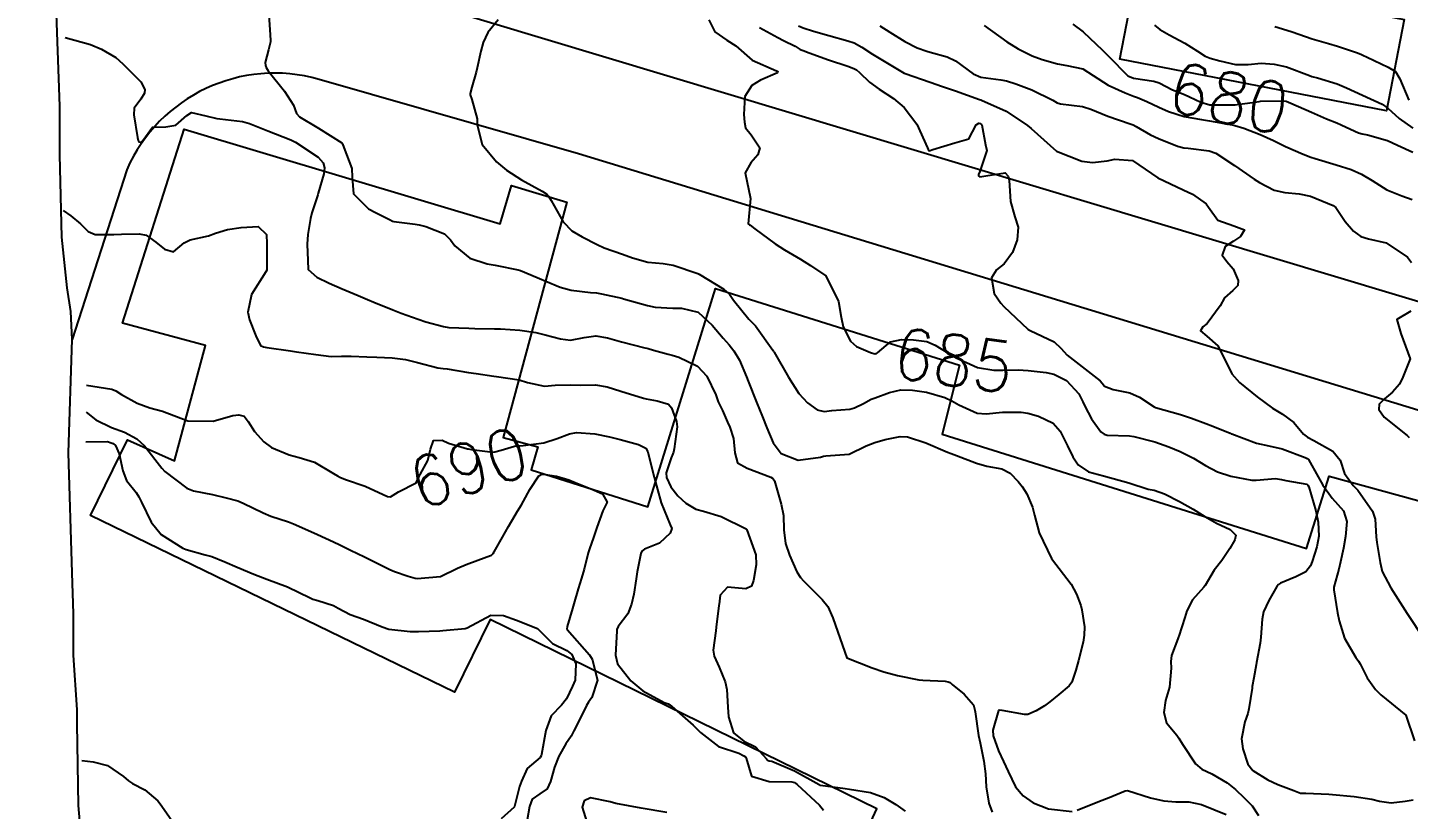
# Model space of a CAD drawing. Header units: metres. Extents: x 292545 to 299085, y 7450245 to 7463078.
# Drawn here: x 295916.7 to 296025.2, y 7456581.9 to 7456643.4 of the extents above; entities that cross this region are included whole.
import ezdxf
from ezdxf.enums import TextEntityAlignment as Align

# ---------------------------------------------------------------- set-up
doc = ezdxf.new("R2010")
doc.units = ezdxf.units.M
for name, color, linetype in [('Area', 45, 'Continuous'), ('Cotas', 45, 'Continuous'), ('Curvas de Nivel 1m', 11, 'Continuous'), ('Curvas de Nivel 5m', 15, 'Continuous'), ('Edificações', 30, 'Continuous'), ('Vias Primárias', 230, 'Continuous')]:
    doc.layers.add(name, color=color, linetype=linetype)
doc.styles.add('Style-STANDARD', font='STANDARD.shx')

msp = doc.modelspace()

# ---------------------------------------------------------------- linework, layer by layer
at = {"layer": 'Area'}
msp.add_polyline3d([(295920.83, 7456581.04, 694.19), (295920.74, 7456582.26, 694.2), (295920.64, 7456588.66, 692.51), (295920.64, 7456589.77, 692.48), (295920.35, 7456594.07, 692.42), (295920.34, 7456597.32, 692.4), (295920.24, 7456600.53, 692.34), (295919.94, 7456609.96, 692.14), (295920.23, 7456618.87, 689.71), (295920.13, 7456621.07, 689.46), (295919.84, 7456622.94, 689.3), (295919.43, 7456626.92, 690.48), (295919.26, 7456633.38, 688.5), (295919.27, 7456637.22, 688.24), (295918.84, 7456648.84, 687.78)], dxfattribs=at)
at = {"layer": 'Curvas de Nivel 1m', "flags": 128}
for points, elevation in [([(295935.7, 7456644.4), (295935.83, 7456642.4), (295935.82, 7456642.26), (295935.67, 7456641.64), (295935.41, 7456640.65), (295935.42, 7456640.4), (295935.49, 7456640.24), (295935.65, 7456639.99), (295936.91, 7456638.39), (295937.62, 7456637.29), (295937.86, 7456636.62), (295938.11, 7456636.37), (295939.6, 7456635.49), (295941.42, 7456634.33), (295941.49, 7456634.24), (295941.58, 7456633.95), (295942.2, 7456632.32), (295942.25, 7456631.63), (295942.34, 7456630.32), (295943.52, 7456629.14), (295944.07, 7456628.86), (295945.23, 7456628.28), (295945.41, 7456628.18), (295945.51, 7456628.15), (295947.18, 7456627.93), (295947.51, 7456627.87), (295948.02, 7456627.74), (295949.5, 7456627.18), (295949.96, 7456626.7), (295950.32, 7456626.23), (295951.48, 7456625.25), (295952.86, 7456624.81), (295953.47, 7456624.71), (295955.29, 7456624.35), (295955.46, 7456624.3), (295955.78, 7456624.17), (295956.97, 7456623.66), (295957.46, 7456623.46), (295958.59, 7456622.99), (295959.45, 7456622.74), (295960.98, 7456622.57), (295961.45, 7456622.53), (295961.82, 7456622.47), (295963.44, 7456622.11), (295963.57, 7456622.07), (295965.44, 7456621.54), (295966.05, 7456621.42), (295967.43, 7456621.33), (295968.12, 7456621.33), (295969.43, 7456621.01), (295970.54, 7456619.99), (295971.4, 7456618.98), (295971.87, 7456618.45), (295972.24, 7456617.97), (295972.67, 7456617.24), (295973.22, 7456615.95), (295973.37, 7456615.59), (295974.02, 7456613.94), (295974.48, 7456612.79), (295974.82, 7456611.94), (295975.31, 7456610.75), (295975.94, 7456609.92), (295977.29, 7456609.39), (295979.03, 7456609.63), (295979.29, 7456609.7), (295979.45, 7456609.72), (295981.29, 7456609.86), (295982.64, 7456610.51), (295983.31, 7456610.78), (295984.12, 7456611.02), (295985.31, 7456611.26), (295985.89, 7456611.23), (295987.31, 7456610.76), (295989.03, 7456610.03), (295989.3, 7456609.92), (295989.72, 7456609.76), (295991.29, 7456609.15), (295992.1, 7456608.91), (295993.28, 7456608.72), (295993.95, 7456608.38), (295994.57, 7456607.7), (295994.88, 7456607.31), (295995.26, 7456606.74), (295995.71, 7456605.69), (295995.86, 7456605.07), (295996.22, 7456603.68), (295997.2, 7456601.67), (295998.73, 7456599.65), (295999.16, 7456598.85), (295999.49, 7456597.98), (295999.58, 7456597.64), (295999.78, 7456596.28), (295999.77, 7456595.64), (295999.68, 7456595.08), (295999.31, 7456593.65), (295999.1, 7456592.89), (295998.8, 7456591.94), (295998.59, 7456591.65), (295997.77, 7456590.97), (295997.07, 7456590.41), (295996.65, 7456590.09), (295995.99, 7456589.68), (295995.34, 7456589.4), (295995.06, 7456589.41), (295993.32, 7456589.72), (295993.09, 7456589.75), (295993.06, 7456589.75), (295993.05, 7456589.74), (295993.04, 7456589.72), (295992.59, 7456588.17), (295992.62, 7456587.72), (295993.02, 7456586.56), (295993.43, 7456585.72), (295993.79, 7456584.92), (295994.36, 7456583.71), (295994.98, 7456583), (295995.76, 7456582.47), (295996.97, 7456581.99), (295998.82, 7456581.79)], 687), ([(295953.7, 7456643.99), (295952.9, 7456642.99), (295952.54, 7456642.2), (295952.34, 7456641.54), (295952.05, 7456640.21), (295951.99, 7456639.87), (295951.64, 7456638.71), (295951.52, 7456638.21), (295951.52, 7456638.1), (295951.63, 7456637.74), (295952.05, 7456636.21), (295952.06, 7456635.75), (295952.46, 7456634.2), (295953.57, 7456632.83), (295954.37, 7456632.18), (295955.55, 7456631.42), (295957.16, 7456630.52), (295957.54, 7456630.29), (295957.68, 7456630.14), (295957.88, 7456629.79), (295958.83, 7456628.13), (295959.51, 7456627.42), (295960.32, 7456626.93), (295961.5, 7456626.33), (295962.05, 7456626.08), (295963.49, 7456625.57), (295964.27, 7456625.28), (295965.48, 7456624.94), (295966.67, 7456624.84), (295967.47, 7456624.72), (295969.4, 7456624.06), (295969.46, 7456624.03), (295969.52, 7456624), (295971.45, 7456622.83), (295971.9, 7456622.43), (295972.2, 7456621.97), (295973.42, 7456620.48), (295973.94, 7456619.94), (295975.3, 7456618.03), (295975.36, 7456617.93), (295975.39, 7456617.87), (295976.53, 7456615.92), (295977.35, 7456614.62), (295978.01, 7456613.9), (295978.79, 7456613.34), (295979.34, 7456613.2), (295979.93, 7456613.28), (295981.34, 7456613.39), (295981.71, 7456613.49), (295982.41, 7456613.85), (295983.02, 7456614.17), (295983.35, 7456614.3), (295984.47, 7456614.7), (295985.36, 7456614.91), (295986.26, 7456614.9), (295987.36, 7456614.73), (295988.81, 7456614.31), (295989.35, 7456614.06), (295989.91, 7456613.75), (295991.34, 7456613.09), (295992.05, 7456613.02), (295993.34, 7456613.17), (295994.8, 7456613.16), (295995.34, 7456613.07), (295996.17, 7456612.84), (295997.33, 7456612.29), (295997.87, 7456611.66), (295998.45, 7456610.52), (295998.87, 7456609.65), (295999.29, 7456609.02), (296000.11, 7456608.47), (296001.28, 7456608.16), (296003.27, 7456607.6), (296004.8, 7456607.11), (296005.26, 7456607.02), (296006.08, 7456606.75), (296007.25, 7456606.15), (296008.32, 7456605.54), (296009.24, 7456604.96), (296010.17, 7456604.45), (296011.23, 7456603.94), (296011.67, 7456603.5), (296011.6, 7456603.12), (296011.21, 7456602.45), (296010.57, 7456601.51), (296009.97, 7456600.74), (296009.27, 7456599.53), (296009.17, 7456599.4), (296008.28, 7456598.42), (296007.83, 7456597.54), (296007.67, 7456597.02), (296007.2, 7456595.55), (296007.18, 7456595.5), (296007.13, 7456595.36), (296006.62, 7456594.04), (296006.58, 7456593.56), (296006.59, 7456593.05), (296006.46, 7456591.56), (296006.14, 7456590.49), (296006.01, 7456589.57), (296006.23, 7456588.75), (296007.04, 7456587.78), (296007.21, 7456587.55), (296007.5, 7456587.07), (296008.52, 7456585.53), (296009.01, 7456585.11), (296009.79, 7456584.73), (296010.99, 7456584.03), (296011.65, 7456583.5), (296012.34, 7456582.86), (296012.97, 7456582.23), (296013.47, 7456581.47)], 686), ([(296005.3, 7456643.57), (296005.7, 7456643.23), (296006.43, 7456642.82), (296007.68, 7456642.15), (296008.67, 7456641.54), (296009.28, 7456641.14), (296009.67, 7456640.98), (296010.41, 7456640.77), (296011.66, 7456640.48), (296012.66, 7456640.49), (296013.66, 7456640.58), (296014.7, 7456640.5), (296015.66, 7456640.29), (296017.47, 7456639.62), (296017.65, 7456639.55), (296018.1, 7456639.43), (296019.65, 7456638.96), (296020.38, 7456638.66), (296021.63, 7456638.07), (296023.18, 7456637.36), (296023.62, 7456637.04), (296024.51, 7456636.25), (296025.6, 7456635.48)], 679), ([(295919.68, 7456642.59), (295921.67, 7456642.04), (295922.54, 7456641.68), (295923.66, 7456641.03), (295924.22, 7456640.53), (295925.64, 7456639.11), (295925.94, 7456638.52), (295925.93, 7456638.22), (295925.63, 7456637.77), (295925.11, 7456637.04), (295925.08, 7456636.53), (295925.36, 7456634.75), (295925.41, 7456634.52), (295925.47, 7456634.41), (295925.58, 7456634.38), (295925.69, 7456634.41), (295925.78, 7456634.52), (295926.55, 7456635.56), (295927.6, 7456635.59), (295928.37, 7456635.72), (295929.26, 7456636.48), (295929.62, 7456636.72), (295930.75, 7456636.46), (295931.61, 7456636.24), (295931.85, 7456636.21), (295933.61, 7456636.01), (295934.17, 7456635.85), (295935.6, 7456635.27), (295937.41, 7456634.55), (295937.58, 7456634.48), (295937.78, 7456634.38), (295939.57, 7456633.19), (295939.96, 7456632.75), (295940.06, 7456632.35), (295940.01, 7456631.9), (295939.57, 7456630.36), (295939.53, 7456630.23), (295939.06, 7456628.82), (295938.96, 7456628.37), (295938.75, 7456627.11), (295938.71, 7456626.37), (295938.76, 7456625.08), (295938.78, 7456624.37), (295939.46, 7456623.76), (295940.42, 7456623.31), (295941.45, 7456622.86), (295942.72, 7456622.32), (295943.44, 7456622.02), (295943.93, 7456621.81), (295945.43, 7456621.2), (295946.1, 7456620.95), (295947.42, 7456620.47), (295948.02, 7456620.25), (295949.42, 7456619.88), (295949.83, 7456619.82), (295951.42, 7456619.76), (295951.88, 7456619.74), (295953.42, 7456619.72), (295953.89, 7456619.71), (295955.41, 7456619.61), (295956.67, 7456619.42), (295957.4, 7456619.25), (295958.6, 7456618.92), (295959.4, 7456618.83), (295960.48, 7456619.03), (295961.4, 7456619.16), (295962.31, 7456619), (295963.4, 7456618.69), (295965.23, 7456618.22), (295965.39, 7456618.18), (295965.5, 7456618.16), (295965.93, 7456618.04), (295967.08, 7456617.71), (295967.39, 7456617.63), (295967.91, 7456617.49), (295969.38, 7456616.78), (295970.12, 7456615.99), (295970.81, 7456614.53), (295971.01, 7456613.98), (295971.34, 7456613.28), (295971.74, 7456612.38), (295971.91, 7456611.97), (295972.2, 7456611.08), (295972.31, 7456609.96), (295972.51, 7456609.19), (295973.28, 7456608.75), (295975.14, 7456608.06), (295975.27, 7456607.98), (295975.33, 7456607.93), (295975.43, 7456607.76), (295975.94, 7456605.92), (295976.13, 7456605.03), (295976.15, 7456603.92), (295976.28, 7456602.85), (295976.6, 7456601.92), (295977.19, 7456600.61), (295977.46, 7456600.18), (295977.7, 7456599.9), (295979.16, 7456598.43), (295979.62, 7456597.88), (295980.02, 7456597), (295980.41, 7456595.87), (295981.1, 7456593.86), (295983.1, 7456593.06), (295984.03, 7456592.76), (295985.09, 7456592.47), (295986.76, 7456592.12), (295987.09, 7456592.09), (295988.85, 7456592.01), (295989.08, 7456591.98), (295989.22, 7456591.91), (295989.38, 7456591.77), (295990.32, 7456591), (295991.07, 7456590.17), (295991.18, 7456589.74), (295991.2, 7456589.6), (295991.47, 7456587.74), (295991.58, 7456587.18), (295991.88, 7456585.73), (295992, 7456584.73), (295992.05, 7456583.73), (295992.27, 7456582.43), (295992.54, 7456581.72)], 688), ([(295974.25, 7456643.4), (295975.69, 7456642.61), (295976.14, 7456642.38), (295977.04, 7456641.91), (295977.44, 7456641.67), (295977.67, 7456641.57), (295978.16, 7456641.4), (295979.66, 7456640.86), (295981.18, 7456640.35), (295981.66, 7456640.16), (295981.86, 7456640.06), (295982.11, 7456639.85), (295982.88, 7456639.08), (295983.64, 7456638.53), (295984.79, 7456637.82), (295985.62, 7456637.11), (295986.6, 7456635.8), (295987.44, 7456633.93), (295987.5, 7456633.79), (295987.58, 7456633.7), (295987.87, 7456633.79), (295989.59, 7456634.32), (295990.69, 7456634.65), (295991.28, 7456635.74), (295991.48, 7456635.87), (295991.6, 7456635.84), (295991.71, 7456635.74), (295992.02, 7456634.16), (295992.1, 7456633.73), (295991.57, 7456632.06), (295991.45, 7456631.85), (295991.46, 7456631.74), (295991.56, 7456631.66), (295992.03, 7456631.73), (295993.56, 7456631.98), (295993.79, 7456631.71), (295993.88, 7456631.37), (295993.98, 7456629.71), (295994.31, 7456628.5), (295994.58, 7456627.7), (295994.49, 7456626.71), (295994.14, 7456625.71), (295993.47, 7456624.82), (295992.86, 7456624.34), (295992.47, 7456623.73), (295992.7, 7456622.48), (295993.21, 7456621.72), (295993.44, 7456621.47), (295995.34, 7456619.69), (295995.38, 7456619.66), (295995.41, 7456619.64), (295995.51, 7456619.59), (295997.4, 7456618.69), (295997.94, 7456618.2), (295998.42, 7456617.65), (295999.38, 7456616.9), (296001.02, 7456615.63), (296001.17, 7456615.44), (296001.36, 7456615.21), (296002.04, 7456614.93), (296003.35, 7456614.67), (296004.1, 7456614.34), (296005.27, 7456613.57), (296005.32, 7456613.55), (296005.34, 7456613.54), (296005.37, 7456613.54), (296007.34, 7456612.99), (296008.2, 7456612.68), (296009.33, 7456612.26), (296009.87, 7456612.07), (296011.24, 7456611.5), (296011.32, 7456611.47), (296011.37, 7456611.45), (296013.31, 7456610.73), (296014.26, 7456610.52), (296015.31, 7456610.29), (296017.14, 7456609.59), (296017.29, 7456609.51), (296017.39, 7456609.43), (296017.52, 7456609.2), (296018.51, 7456607.42), (296019.26, 7456606.41), (296020.15, 7456605.4), (296020.4, 7456604.56), (296020.29, 7456603.4), (296020.14, 7456602.47), (296019.9, 7456601.4), (296019.77, 7456600.83), (296019.38, 7456599.41), (296019.37, 7456599.21), (296019.68, 7456597.4), (296019.79, 7456596.76), (296020.22, 7456595.4), (296021.11, 7456593.88), (296021.31, 7456593.59), (296021.44, 7456593.38), (296022, 7456592.29), (296022.65, 7456591.37), (296023.08, 7456590.96), (296025.05, 7456589.34), (296025.73, 7456587.33)], 684), ([(295977.31, 7456643.51), (295977.69, 7456643.35), (295978.49, 7456643.09), (295979.69, 7456642.75), (295981.2, 7456642.34), (295981.68, 7456642.18), (295982.28, 7456641.85), (295983.13, 7456641.3), (295983.66, 7456640.98), (295985.62, 7456639.81), (295985.65, 7456639.79), (295985.69, 7456639.78), (295987.65, 7456639.08), (295988.62, 7456638.75), (295989.64, 7456638.42), (295991.53, 7456637.74), (295991.63, 7456637.7), (295991.7, 7456637.67), (295993.62, 7456636.82), (295995.3, 7456635.69), (295995.6, 7456635.44), (295997.58, 7456633.67), (295999.57, 7456632.88), (296000.41, 7456632.79), (296001.57, 7456632.9), (296002.16, 7456633.03), (296003.57, 7456632.93), (296005.55, 7456631.57), (296007.54, 7456630.64), (296008.28, 7456630.28), (296009.35, 7456629.53), (296009.53, 7456629.28), (296010.26, 7456628.26), (296011.52, 7456627.8), (296012.37, 7456627.49), (296012.04, 7456626.96), (296011.5, 7456626.61), (296010.83, 7456626.18), (296010.6, 7456625.51), (296010.96, 7456624.99), (296011.47, 7456624.42), (296011.86, 7456623.5), (296011.84, 7456623.12), (296011.45, 7456622.71), (296010.8, 7456622.15), (296010.44, 7456621.51), (296009.42, 7456620.12), (296009.08, 7456619.87), (296008.89, 7456619.54), (296009.41, 7456619.13), (296010.26, 7456618.38), (296010.7, 7456617.51), (296011.37, 7456616.17), (296011.96, 7456615.49), (296013.35, 7456614.36), (296014.56, 7456613.47), (296015.34, 7456613.01), (296016.24, 7456612.35), (296017, 7456611.43), (296017.32, 7456611.19), (296017.8, 7456610.94), (296019.3, 7456610.09), (296019.88, 7456609.4), (296020.23, 7456608.35), (296020.89, 7456607.39), (296021.27, 7456607.02), (296022.43, 7456605.37), (296022.62, 7456604.75), (296022.71, 7456603.37), (296022.77, 7456602.92), (296023.01, 7456601.36), (296023.19, 7456600.64), (296023.87, 7456599.35), (296025.15, 7456597.34), (296026.49, 7456595.32)], 683), ([(295983.7, 7456643.52), (295984.5, 7456643.01), (295985.68, 7456642.28), (295986.65, 7456641.8), (295987.41, 7456641.52), (295987.67, 7456641.45), (295988.99, 7456641.09), (295989.66, 7456640.76), (295991.05, 7456639.75), (295991.65, 7456639.49), (295993.2, 7456639.27), (295993.65, 7456639.19), (295994.38, 7456638.96), (295995.64, 7456638.49), (295997.29, 7456637.67), (295997.63, 7456637.48), (295997.91, 7456637.38), (295999.63, 7456637.18), (296000.28, 7456636.98), (296001.61, 7456636.42), (296003.38, 7456635.82), (296003.6, 7456635.74), (296003.85, 7456635.6), (296004.97, 7456634.96), (296005.59, 7456634.66), (296007.09, 7456634.06), (296007.59, 7456633.93), (296007.94, 7456633.9), (296009.58, 7456633.71), (296010.1, 7456633.51), (296011.57, 7456632.55), (296013.13, 7456631.48), (296013.55, 7456631.2), (296014.69, 7456630.61), (296015.54, 7456630.42), (296016.65, 7456630.33), (296017.54, 7456630.13), (296019.34, 7456629.41), (296019.53, 7456629.25), (296020.27, 7456628.15), (296020.93, 7456627.39), (296021.51, 7456626.97), (296022.11, 7456626.77), (296023.5, 7456626.46), (296025.16, 7456625.34), (296025.48, 7456624.93)], 682), ([(295991.9, 7456643.54), (295993.68, 7456642.25), (295994.57, 7456641.7), (295995.67, 7456641.16), (295996.47, 7456640.87), (295997.66, 7456640.54), (295998.4, 7456640.4), (295999.66, 7456640.13), (296000.48, 7456639.63), (296001.65, 7456638.85), (296002.99, 7456638.25), (296003.64, 7456638), (296003.94, 7456637.9), (296004.69, 7456637.58), (296005.63, 7456637.12), (296006.4, 7456636.79), (296007.62, 7456636.39), (296008.98, 7456636.16), (296009.61, 7456636.06), (296011.38, 7456635.73), (296011.6, 7456635.69), (296012.31, 7456635.49), (296013.6, 7456634.97), (296014.63, 7456634.5), (296015.59, 7456634.03), (296016.96, 7456633.44), (296017.58, 7456633.21), (296017.91, 7456633.1), (296019.57, 7456632.59), (296020.74, 7456632.22), (296021.56, 7456631.87), (296022.38, 7456631.37), (296023.55, 7456630.62), (296024.73, 7456630.16), (296025.54, 7456629.87)], 681), ([(296014.75, 7456643.46), (296015.7, 7456643.18), (296016.1, 7456643.05), (296017.69, 7456642.51), (296018.96, 7456642.14), (296019.68, 7456641.92), (296021.23, 7456641.39), (296021.56, 7456641.27), (296021.67, 7456641.22), (296022, 7456641.05), (296023.66, 7456640.26), (296024.23, 7456639.92), (296024.58, 7456639.35), (296025.28, 7456637.68)], 678), ([(295919.52, 7456629.01), (295920.13, 7456628.58), (295920.88, 7456627.95), (295921.5, 7456627.35), (295922.05, 7456627.11), (295923.5, 7456627.12), (295924.11, 7456627.16), (295925.5, 7456627.17), (295926.05, 7456627.06), (295926.82, 7456626.51), (295927.48, 7456625.97), (295928.2, 7456625.77), (295929.03, 7456626.48), (295929.5, 7456626.71), (295930.94, 7456627.02), (295931.5, 7456627.22), (295932.43, 7456627.51), (295933.51, 7456627.67), (295934.84, 7456627.74), (295935.5, 7456627.12), (295935.54, 7456626.4), (295935.54, 7456626.35), (295935.53, 7456624.4), (295935.53, 7456624.33), (295935.46, 7456624.2), (295934.32, 7456622.42), (295934.03, 7456621.02), (295934.16, 7456620.42), (295934.67, 7456619.15), (295935.03, 7456618.41), (295935.28, 7456618.29), (295935.39, 7456618.27), (295935.54, 7456618.25), (295937.39, 7456617.97), (295937.86, 7456617.9), (295939.39, 7456617.68), (295940.58, 7456617.54), (295941.39, 7456617.55), (295942.15, 7456617.56), (295943.38, 7456617.52), (295944.19, 7456617.49), (295945.38, 7456617.44), (295946.42, 7456617.31), (295947.38, 7456617.07), (295948.97, 7456616.65), (295949.38, 7456616.59), (295949.71, 7456616.57), (295951.37, 7456616.29), (295951.98, 7456616.2), (295953.37, 7456616), (295953.59, 7456615.96), (295955.37, 7456615.7), (295956.02, 7456615.5), (295957.36, 7456615.2), (295958.2, 7456615.29), (295959.36, 7456615.32), (295960.19, 7456615.28), (295961.36, 7456615.32), (295962.29, 7456615.16), (295963.35, 7456614.81), (295965.13, 7456614.27), (295965.35, 7456614.22), (295966.21, 7456614.04), (295967.1, 7456613.78), (295967.34, 7456613.51), (295967.73, 7456612.43), (295967.77, 7456612.02), (295967.55, 7456610.27), (295967.5, 7456610.03), (295967.45, 7456609.88), (295967.3, 7456609.56), (295966.91, 7456608.4), (295966.95, 7456608.03), (295967.27, 7456607.29), (295967.82, 7456606.58), (295968.45, 7456606.01), (295969.25, 7456605.55), (295969.86, 7456605.37), (295971.24, 7456604.95), (295973.19, 7456603.99), (295973.22, 7456603.97), (295973.24, 7456603.95), (295973.26, 7456603.92), (295973.97, 7456601.94), (295973.98, 7456601.16), (295973.78, 7456599.94), (295973.63, 7456599.5), (295973.17, 7456599.29), (295971.74, 7456599.41), (295971.17, 7456598.79), (295971.07, 7456598.06), (295971.06, 7456597.98), (295970.85, 7456596.27), (295970.81, 7456595.98), (295970.62, 7456594.47), (295970.69, 7456593.98), (295971.09, 7456593.13), (295971.56, 7456591.98), (295971.67, 7456591.38), (295971.77, 7456589.97), (295971.81, 7456589.22), (295972.2, 7456587.97), (295973.03, 7456587.3), (295973.93, 7456586.85), (295974.8, 7456585.93), (295974.89, 7456585.81), (295975.01, 7456585.77), (295975.21, 7456585.73), (295977, 7456584.98), (295978.94, 7456583.89), (295978.99, 7456583.86), (295979.04, 7456583.84), (295980.99, 7456583.58), (295981.31, 7456583.54), (295982.98, 7456583.27), (295984.04, 7456582.89), (295984.97, 7456582.34), (295985.69, 7456581.8)], 689), ([(296025.43, 7456621.1), (296024.33, 7456620.45), (296024.64, 7456619.35), (296025.39, 7456617.34), (296024.81, 7456615.91), (296024.54, 7456615.35), (296023.99, 7456614.72), (296023.35, 7456614.21), (296022.93, 7456613.78), (296022.91, 7456613.36), (296023.34, 7456612.77), (296025.15, 7456611.34), (296025.31, 7456611.17)], 682), ([(295921.33, 7456613.15), (295922.09, 7456612.56), (295923.32, 7456611.95), (295924.36, 7456611.58), (295925.31, 7456611.07), (295925.93, 7456610.51), (295927.28, 7456608.77), (295927.51, 7456608.5), (295929.26, 7456607.2), (295929.77, 7456606.98), (295931.26, 7456606.68), (295932.33, 7456606.44), (295933.25, 7456606.18), (295933.67, 7456606.01), (295935.24, 7456605.24), (295935.84, 7456605), (295937.23, 7456604.53), (295937.62, 7456604.38), (295939.22, 7456603.68), (295940.43, 7456603.12), (295941.21, 7456602.75), (295942.1, 7456602.32), (295943.2, 7456601.78), (295944.2, 7456601.29), (295945.19, 7456600.81), (295945.56, 7456600.65), (295946.64, 7456600.27), (295947.18, 7456600.11), (295947.34, 7456600.1), (295949.18, 7456600.24), (295950.51, 7456600.91), (295951.19, 7456601.19), (295952.81, 7456601.8), (295953.2, 7456601.92), (295953.33, 7456602.06), (295953.4, 7456602.19), (295954.05, 7456603.35), (295954.53, 7456604.18), (295954.79, 7456604.61), (295955.24, 7456605.38), (295955.54, 7456605.87), (295955.7, 7456606.16), (295956.19, 7456607.09), (295956.9, 7456608.15), (295957.14, 7456608.28), (295957.28, 7456608.29), (295958.3, 7456608.13), (295959.27, 7456607.84), (295959.75, 7456607.63), (295961.26, 7456607.03), (295961.92, 7456606.75), (295962.27, 7456606.08), (295961.94, 7456605.4), (295961.46, 7456604.1), (295961.21, 7456603.31), (295960.88, 7456602.43), (295960.79, 7456602.1), (295960.48, 7456600.82), (295960.26, 7456600.11), (295960.01, 7456599.28), (295959.66, 7456598.11), (295959.55, 7456597.72), (295959.13, 7456596.33), (295959.1, 7456596.12), (295959.11, 7456596.1), (295959.13, 7456596.07), (295960.88, 7456594.1), (295961.11, 7456593.76), (295961.51, 7456592.09), (295961.07, 7456590.75), (295960.8, 7456590.37), (295960.65, 7456590.1), (295960.12, 7456589.04), (295959.67, 7456588.11), (295959.45, 7456587.69), (295959.02, 7456587.11), (295958.47, 7456586.13), (295958.13, 7456585.26), (295957.82, 7456584.14), (295957.56, 7456583.56), (295956.98, 7456583.18), (295956.39, 7456582.74), (295956.17, 7456582.16), (295955.99, 7456581.12)], 691), ([(295921.3, 7456610.84), (295923, 7456610.86), (295923.31, 7456610.76), (295923.45, 7456610.69), (295923.63, 7456610.55), (295923.94, 7456609.89), (295924.23, 7456608.54), (295924.51, 7456607.78), (295925.26, 7456606.84), (295925.47, 7456606.52), (295925.68, 7456606.08), (295926.44, 7456604.51), (295927.22, 7456603.55), (295928.94, 7456602.48), (295929.2, 7456602.37), (295930.69, 7456601.95), (295931.2, 7456601.81), (295932.23, 7456601.41), (295933.19, 7456600.97), (295934.51, 7456600.42), (295935.18, 7456600.16), (295935.54, 7456600.04), (295937.17, 7456599.43), (295938.95, 7456598.57), (295939.15, 7456598.47), (295939.53, 7456598.35), (295940.78, 7456597.96), (295941.15, 7456597.77), (295942.09, 7456597.27), (295943.14, 7456596.9), (295944.6, 7456596.3), (295945.13, 7456596.11), (295946.79, 7456595.93), (295947.13, 7456595.92), (295947.46, 7456595.93), (295949.13, 7456595.98), (295949.37, 7456596), (295951.13, 7456596.15), (295951.28, 7456596.22), (295953.14, 7456597.2), (295954.13, 7456597.19), (295955.14, 7456596.82), (295956.81, 7456596.15), (295957.13, 7456595.85), (295957.98, 7456594.99), (295959.12, 7456594.44), (295959.5, 7456594.12), (295959.82, 7456593.39), (295959.76, 7456592.11), (295959.55, 7456591.64), (295959.07, 7456590.64), (295958.68, 7456590.13), (295957.89, 7456589.3), (295957.45, 7456588.14), (295957.12, 7456586.26), (295957.09, 7456586.15), (295957.01, 7456586.03), (295955.99, 7456585.17), (295955.55, 7456584.16), (295955.4, 7456583.75), (295954.99, 7456582.17), (295954.98, 7456582.15), (295954.96, 7456582.11), (295953.94, 7456581.2)], 692), ([(295921, 7456585.78), (295921.89, 7456585.67), (295923, 7456585.39), (295924.28, 7456584.54), (295924.65, 7456584.2), (295924.99, 7456583.97), (295925.94, 7456583.48), (295926.97, 7456582.63), (295927.08, 7456582.5), (295927.27, 7456582.19), (295928.5, 7456580.48)], 693), ([(295999.2, 7456581.88), (296000.97, 7456582.59), (296001.72, 7456582.87), (296002.98, 7456583.4), (296003.16, 7456583.42), (296004.98, 7456582.85), (296006.02, 7456582.61), (296006.97, 7456582.55), (296007.98, 7456582.53), (296008.97, 7456582.32), (296010.92, 7456581.55)], 687)]:
    msp.add_lwpolyline(points, dxfattribs=dict(at, elevation=elevation))
at = {"layer": 'Curvas de Nivel 5m', "flags": 128}
for points, elevation in [([(295970.27, 7456643.99), (295970.75, 7456643.04), (295971.69, 7456642.4), (295972.39, 7456641.96), (295973.67, 7456640.82), (295975.59, 7456639.99), (295975.65, 7456639.96), (295975.67, 7456639.95), (295975.7, 7456639.93), (295975.65, 7456639.83), (295974.33, 7456639.26), (295973.64, 7456638.84), (295973.1, 7456637.96), (295973.03, 7456636.54), (295973.07, 7456635.96), (295973.15, 7456635.51), (295973.59, 7456634.96), (295974.27, 7456633.94), (295974.13, 7456633.39), (295973.57, 7456632.76), (295973.13, 7456631.96), (295973.53, 7456629.95), (295973.36, 7456627.95), (295973.45, 7456627.89), (295973.51, 7456627.85), (295973.87, 7456627.58), (295975.49, 7456626.38), (295976.21, 7456625.92), (295977.48, 7456625.18), (295978.25, 7456624.68), (295979.46, 7456623.88), (295980.46, 7456621.87), (295980.66, 7456620.63), (295980.83, 7456619.87), (295981.4, 7456618.75), (295981.86, 7456618.32), (295982.96, 7456617.84), (295983.31, 7456617.75), (295983.39, 7456617.76), (295983.44, 7456617.78), (295983.52, 7456617.83), (295984.54, 7456618.68), (295985.4, 7456618.87), (295986.36, 7456618.84), (295987.4, 7456618.72), (295988.04, 7456618.42), (295989.13, 7456617.76), (295989.3, 7456617.67), (295989.39, 7456617.62), (295989.71, 7456617.43), (295991.38, 7456616.67), (295992.66, 7456616.45), (295993.37, 7456616.46), (295994.57, 7456616.5), (295995.37, 7456616.43), (295996.78, 7456616.27), (295997.37, 7456616.14), (295998.36, 7456615.66), (295999.35, 7456614.59), (295999.66, 7456613.96), (295999.81, 7456613.64), (296000.34, 7456612.64), (296001.08, 7456611.62), (296001.32, 7456611.43), (296001.58, 7456611.36), (296003.32, 7456611.3), (296003.66, 7456611.25), (296005.31, 7456610.82), (296006.42, 7456610.44), (296007.3, 7456610.07), (296008.36, 7456609.54), (296009.29, 7456608.98), (296010.23, 7456608.46), (296011.28, 7456608.13), (296012.93, 7456607.83), (296013.28, 7456607.81), (296014.8, 7456607.94), (296015.28, 7456607.86), (296015.6, 7456607.78), (296017.27, 7456607.49), (296017.33, 7456607.43), (296017.41, 7456607.29), (296017.96, 7456605.42), (296018.15, 7456604.51), (296018.21, 7456603.42), (296018.05, 7456602.59), (296017.67, 7456601.43), (296017.54, 7456601.09), (296017.19, 7456600.62), (296016.4, 7456600.22), (296015.18, 7456599.72), (296015.03, 7456599.61), (296014.91, 7456599.46), (296014.28, 7456598.36), (296013.86, 7456597.47), (296013.74, 7456596.89), (296013.64, 7456595.47), (296013.58, 7456595.02), (296013.3, 7456593.48), (296013.27, 7456593.31), (296013.09, 7456592.29), (296012.97, 7456591.6), (296012.95, 7456591.48), (296012.69, 7456589.85), (296012.61, 7456589.49), (296012.38, 7456588.83), (296012.12, 7456587.49), (296012.24, 7456586.71), (296012.61, 7456585.49), (296013.01, 7456585.01), (296014.2, 7456584.26), (296014.99, 7456583.9), (296016.23, 7456583.44), (296016.77, 7456583.22), (296016.98, 7456583.21), (296017.19, 7456583.22), (296018.98, 7456583.14), (296019.27, 7456583.11), (296020.98, 7456582.96), (296022.37, 7456582.76), (296022.98, 7456582.59), (296023.88, 7456582.45), (296024.98, 7456582.59), (296025.62, 7456582.69)], 685), ([(295998.87, 7456643.65), (295999.69, 7456643.06), (296001.21, 7456641.62), (296001.67, 7456641.13), (296003.19, 7456639.6), (296003.65, 7456639.4), (296005.23, 7456639.16), (296005.65, 7456639.03), (296006.71, 7456638.49), (296007.64, 7456638.12), (296008.04, 7456637.95), (296008.94, 7456637.53), (296009.63, 7456637.32), (296009.85, 7456637.3), (296011.62, 7456637.32), (296011.79, 7456637.33), (296012.98, 7456637.49), (296013.52, 7456637.58), (296013.62, 7456637.59), (296015.45, 7456637.63), (296015.63, 7456637.59), (296016.01, 7456637.45), (296017.62, 7456636.73), (296018.81, 7456636.22), (296019.61, 7456635.9), (296019.95, 7456635.75), (296020.7, 7456635.39), (296021.33, 7456635.11), (296021.6, 7456635.02), (296022.03, 7456634.95), (296023.59, 7456634.5), (296024.39, 7456634.15), (296025.59, 7456633.6)], 680), ([(295921.36, 7456615.29), (295922.86, 7456615.05), (295923.36, 7456614.98), (295923.66, 7456614.85), (295924.11, 7456614.54), (295925.34, 7456613.86), (295926.34, 7456613.51), (295927.33, 7456613.24), (295929.32, 7456612.48), (295931.32, 7456612.45), (295932.87, 7456612.89), (295933.33, 7456612.95), (295933.76, 7456612.85), (295934.06, 7456612.42), (295934.56, 7456611.65), (295935.31, 7456610.82), (295935.91, 7456610.39), (295937.29, 7456609.81), (295938.07, 7456609.6), (295939.29, 7456609.22), (295940.76, 7456608.34), (295941.09, 7456608.15), (295941.27, 7456608.06), (295941.71, 7456607.88), (295943.26, 7456607.34), (295945.01, 7456606.54), (295945.26, 7456606.52), (295945.89, 7456606.91), (295947.27, 7456607.61), (295947.49, 7456608.04), (295947.59, 7456608.26), (295948.19, 7456609.35), (295948.39, 7456610.25), (295948.63, 7456610.93), (295949.31, 7456610.96), (295949.8, 7456610.72), (295951.3, 7456610.28), (295951.36, 7456610.27), (295951.62, 7456610.22), (295953.3, 7456610.02), (295953.45, 7456610.04), (295953.96, 7456610.18), (295954.99, 7456610.49), (295955.31, 7456610.52), (295955.68, 7456610.54), (295957.31, 7456610.76), (295958.36, 7456611.08), (295959.32, 7456611.46), (295959.88, 7456611.56), (295961.32, 7456611.46), (295962.45, 7456611.22), (295963.31, 7456611), (295964.74, 7456610.62), (295965.31, 7456610.34), (295965.48, 7456610.05), (295965.53, 7456609.82), (295965.97, 7456608.04), (295966.22, 7456607.08), (295966.52, 7456606.04), (295967.23, 7456604.32), (295967.35, 7456604.03), (295967.22, 7456603.65), (295966.39, 7456602.86), (295965.21, 7456602.39), (295965.01, 7456602.24), (295964.93, 7456602.05), (295964.63, 7456600.61), (295964.55, 7456600.06), (295964.38, 7456598.85), (295964.19, 7456598.06), (295963.9, 7456597.31), (295963.14, 7456596.33), (295963.04, 7456596.07), (295963.03, 7456595.97), (295962.93, 7456594.07), (295963.1, 7456593.39), (295964.15, 7456592.06), (295965.07, 7456591.25), (295966.76, 7456590.34), (295967.06, 7456590.24), (295967.2, 7456590.16), (295967.35, 7456590.03), (295969.04, 7456588.57), (295969.61, 7456587.99), (295971.02, 7456586.89), (295972.62, 7456586.36), (295973.01, 7456586.16), (295973.14, 7456586.08), (295973.21, 7456585.96), (295973.61, 7456584.56), (295975, 7456584.14), (295976.8, 7456584.11), (295976.99, 7456584.05), (295977.2, 7456583.91), (295978.97, 7456582.27), (295979.29, 7456581.89)], 690), ([(295966.96, 7456581.7), (295964.96, 7456582.05), (295962.97, 7456582.41), (295962.52, 7456582.53), (295960.97, 7456582.85), (295960.47, 7456582.61), (295960.31, 7456582.11), (295960.94, 7456580.1)], 690)]:
    msp.add_lwpolyline(points, dxfattribs=dict(at, elevation=elevation))
at = {"layer": 'Edificações'}
msp.add_lwpolyline([(296003.95, 7456648.07), (296024.92, 7456644.02), (296023.53, 7456636.85), (296002.57, 7456640.91)], close=True, dxfattribs=at)
msp.add_lwpolyline([(295979.95, 7456574.4), (295983.48, 7456582), (295953.09, 7456596.86), (295950.29, 7456591.16), (295921.69, 7456605.04), (295924.58, 7456610.99), (295928.28, 7456609.33), (295930.71, 7456618.41), (295924.18, 7456620.16), (295929.04, 7456635.41), (295953.86, 7456627.97), (295954.76, 7456630.97), (295959.12, 7456629.67), (295954.1, 7456611.18), (295956.83, 7456610.44), (295956.3, 7456608.64), (295965.48, 7456605.71), (295970.79, 7456622.89), (295989.96, 7456616.85), (295988.59, 7456611.44), (296017.22, 7456602.44), (296019.01, 7456608.14), (296028.66, 7456605.48)], dxfattribs=at)
at = {"layer": 'Vias Primárias', "elevation": 696.26}
msp.add_lwpolyline([(295916.74, 7456763.72), (295924.93, 7456766.2), (295933.21, 7456748.07, 0.323044), (295939.02, 7456744.76), (295946.13, 7456730.2, -0.161963), (295948.36, 7456713.53, -0.022051), (295943.29, 7456692.1, -0.015638), (295935.45, 7456667.42, 0.031096), (295932.8, 7456658.12, 0.384566), (295938.48, 7456648.2), (296057.52, 7456612.41, 0.570498), (296067.03, 7456621.17), (296081.21, 7456725.4), (296089.4, 7456791.61), (296095.67, 7456839.61), (296098.57, 7456875.6), (296101.37, 7456916.64, 0.124926), (296089.75, 7456971.25, 0.212516), (296082.15, 7456972.7, -0.049577), (296056.11, 7456970.8, -0.108046), (296017.51, 7456980.63, 0.594482), (296011.63, 7456977.35, -0.013454), (296006.2, 7456940.56, -0.172494), (296003.66, 7456927.84, -2.071126)], format="xyb", dxfattribs=at)
at = {"layer": 'Vias Primárias'}
msp.add_lwpolyline([(296019.8, 7456507.41, 0.069089), (296029.83, 7456521.21, 0.038531), (296038.01, 7456538.97), (296051.84, 7456565.18), (296060.12, 7456587.64), (296061.82, 7456596.16, 0.292925), (296053.17, 7456605.01), (295960.03, 7456633.47), (295939.64, 7456639.31, 0.375488), (295924.53, 7456632.21), (295920.23, 7456618.87)], format="xyb", dxfattribs=at)

# ---------------------------------------------------------------- texts
at = {"layer": 'Cotas', "style": 'Style-STANDARD'}
for s, rotation, p in [('680', 348.0539, (296011.14, 7456637.85, 680)), ('685', 352.2785, (295989.51, 7456617.24, 685)), ('690', 18.1453, (295951.38, 7456608.8, 690))]:
    msp.add_text(s, height=4, rotation=rotation, dxfattribs=at).set_placement(p, align=Align.MIDDLE_CENTER)

doc.saveas('drawing.dxf')
